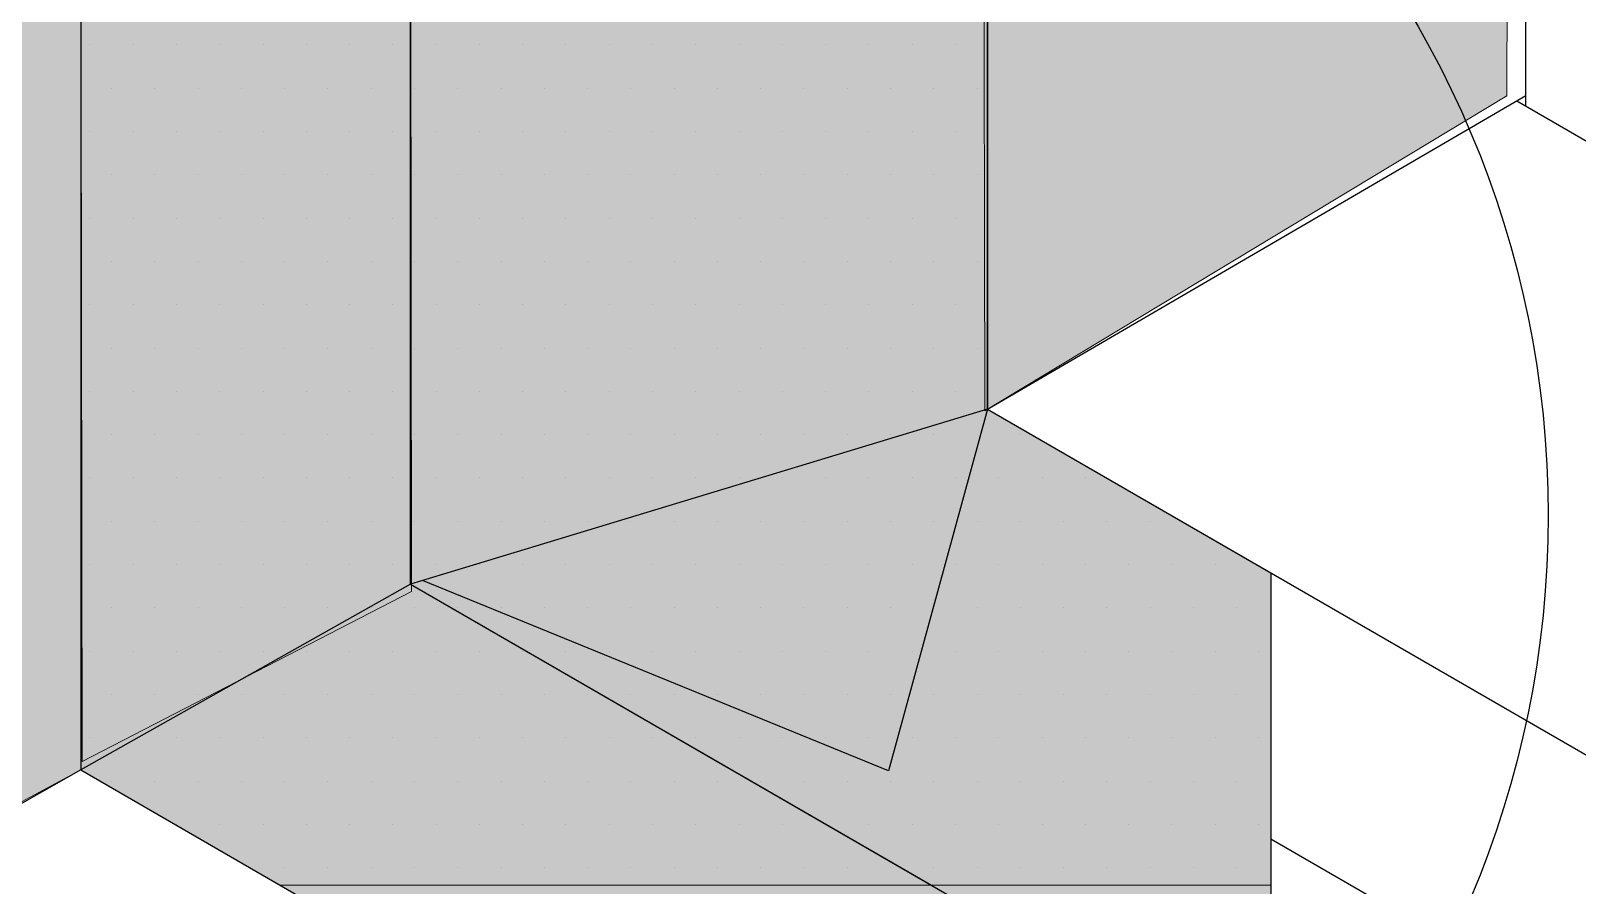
# Model space of a CAD drawing. Extents: x -1392 to 5791, y -3809 to 1722.
# Drawn here: x -859.18 to -810.94, y 230.03 to 256.66 of the extents above; entities that cross this region are included whole.
import ezdxf

# ---------------------------------------------------------------- set-up
doc = ezdxf.new("R2010")
doc.units = 0
doc.header["$MEASUREMENT"] = 0
for name, color, linetype, lineweight in [('.ATI-HATCH', 7, 'Continuous', 0), ('G-ANNO-TTLB', 7, 'Continuous', 0), ('Layer 12', 7, 'Continuous', 0), ('TYVEK', 7, 'Continuous', 0)]:
    doc.layers.add(name, color=color, linetype=linetype, lineweight=lineweight)

# ---------------------------------------------------------------- blocks, each defined once
blk = doc.blocks.new('Block_93')
at = {"layer": '.ATI-HATCH', "true_color": 0x808080, "transparency": 33554483}
h = blk.add_hatch(color=8, dxfattribs=at)
h.dxf.hatch_style = 2
edge = h.paths.add_edge_path()
edge.add_spline(control_points=[(-847.339, 239.41), (-847.339, 239.41), (-857.614, 233.623), (-857.614, 233.623), (-857.614, 233.623), (-851.407, 230.033), (-851.407, 230.033), (-851.407, 230.033), (-831.085, 230.033), (-831.085, 230.033), (-831.085, 230.033), (-847.339, 239.41), (-847.339, 239.41)], knot_values=[0, 0, 0, 0, 1, 1, 1, 2, 2, 2, 3, 3, 3, 4, 4, 4, 4], degree=3, periodic=0)
edge = h.paths.add_edge_path()
edge.add_spline(control_points=[(-847.339, 267.488), (-847.339, 267.488), (-857.614, 261.615), (-857.614, 261.615), (-857.614, 261.615), (-857.614, 233.623), (-857.614, 233.623), (-857.614, 233.623), (-847.339, 239.41), (-847.339, 239.41), (-847.339, 239.41), (-847.339, 267.488), (-847.339, 267.488)], knot_values=[0, 0, 0, 0, 1, 1, 1, 2, 2, 2, 3, 3, 3, 4, 4, 4, 4], degree=3, periodic=0)
edge.add_line((-847.339, 267.488), (-847.339, 267.488))
edge = h.paths.add_edge_path()
edge.add_spline(control_points=[(-831.085, 230.033), (-831.085, 230.033), (-851.407, 230.033), (-851.407, 230.033), (-851.407, 230.033), (-830.525, 217.953), (-830.525, 217.953), (-830.525, 217.953), (-820.493, 223.686), (-820.493, 223.686), (-820.493, 223.686), (-820.493, 223.922), (-820.493, 223.922), (-820.493, 223.922), (-831.085, 230.033), (-831.085, 230.033)], knot_values=[0, 0, 0, 0, 1, 1, 1, 2, 2, 2, 3, 3, 3, 4, 4, 4, 5, 5, 5, 5], degree=3, periodic=0)
edge.add_line((-831.085, 230.033), (-831.085, 230.033))
edge = h.paths.add_edge_path()
edge.add_spline(control_points=[(-820.493, 230.033), (-820.493, 230.033), (-831.085, 230.033), (-831.085, 230.033), (-831.085, 230.033), (-820.493, 223.922), (-820.493, 223.922), (-820.493, 223.922), (-820.493, 230.033), (-820.493, 230.033)], knot_values=[0, 0, 0, 0, 1, 1, 1, 2, 2, 2, 3, 3, 3, 3], degree=3, periodic=0)
edge.add_line((-820.493, 230.033), (-820.493, 230.033))
edge = h.paths.add_edge_path()
edge.add_spline(control_points=[(-829.34, 244.866), (-829.34, 244.866), (-829.34, 257.096), (-829.34, 257.096), (-829.34, 257.096), (-847.339, 267.488), (-847.339, 267.488), (-847.339, 267.488), (-847.339, 239.41), (-847.339, 239.41), (-847.339, 239.41), (-831.085, 230.033), (-831.085, 230.033), (-831.085, 230.033), (-820.493, 230.033), (-820.493, 230.033), (-820.493, 230.033), (-820.493, 239.762), (-820.493, 239.762), (-820.493, 239.762), (-829.34, 244.866), (-829.34, 244.866)], knot_values=[0, 0, 0, 0, 1, 1, 1, 2, 2, 2, 3, 3, 3, 4, 4, 4, 5, 5, 5, 6, 6, 6, 7, 7, 7, 7], degree=3, periodic=0)
edge.add_line((-829.34, 244.866), (-829.34, 244.866))
at = {"layer": '.ATI-HATCH'}
for points, knots in [([(-847.339, 267.488), (-847.339, 267.488), (-857.614, 261.615), (-857.614, 261.615), (-857.614, 261.615), (-857.614, 233.623), (-857.614, 233.623), (-857.614, 233.623), (-847.339, 239.41), (-847.339, 239.41), (-847.339, 239.41), (-847.339, 267.488), (-847.339, 267.488)], [0, 0, 0, 0, 1, 1, 1, 2, 2, 2, 3, 3, 3, 4, 4, 4, 4]), ([(-829.34, 244.866), (-829.34, 244.866), (-829.34, 257.096), (-829.34, 257.096), (-829.34, 257.096), (-847.339, 267.488), (-847.339, 267.488), (-847.339, 267.488), (-847.339, 239.41), (-847.339, 239.41), (-847.339, 239.41), (-831.085, 230.033), (-831.085, 230.033), (-831.085, 230.033), (-820.493, 230.033), (-820.493, 230.033), (-820.493, 230.033), (-820.493, 239.762), (-820.493, 239.762), (-820.493, 239.762), (-829.34, 244.866), (-829.34, 244.866)], [0, 0, 0, 0, 1, 1, 1, 2, 2, 2, 3, 3, 3, 4, 4, 4, 5, 5, 5, 6, 6, 6, 7, 7, 7, 7]), ([(-847.339, 239.41), (-847.339, 239.41), (-857.614, 233.623), (-857.614, 233.623), (-857.614, 233.623), (-851.407, 230.033), (-851.407, 230.033), (-851.407, 230.033), (-831.085, 230.033), (-831.085, 230.033), (-831.085, 230.033), (-847.339, 239.41), (-847.339, 239.41)], [0, 0, 0, 0, 1, 1, 1, 2, 2, 2, 3, 3, 3, 4, 4, 4, 4])]:
    blk.add_open_spline(points, degree=3, knots=knots, dxfattribs=at)
for points in [[(-857.335, 256.225), (-857.335, 256.225), (-857.335, 256.225), (-857.335, 256.225)], [(-855.985, 256.225), (-855.985, 256.225), (-855.985, 256.225), (-855.985, 256.225)], [(-854.635, 256.225), (-854.635, 256.225), (-854.635, 256.225), (-854.635, 256.225)], [(-853.285, 256.225), (-853.285, 256.225), (-853.285, 256.225), (-853.285, 256.225)], [(-851.935, 256.225), (-851.935, 256.225), (-851.935, 256.225), (-851.935, 256.225)], [(-850.585, 256.225), (-850.585, 256.225), (-850.585, 256.225), (-850.585, 256.225)], [(-849.235, 256.225), (-849.235, 256.225), (-849.235, 256.225), (-849.235, 256.225)], [(-847.885, 256.225), (-847.885, 256.225), (-847.885, 256.225), (-847.885, 256.225)], [(-846.535, 256.225), (-846.535, 256.225), (-846.535, 256.225), (-846.535, 256.225)], [(-845.185, 256.225), (-845.185, 256.225), (-845.185, 256.225), (-845.185, 256.225)], [(-843.835, 256.225), (-843.835, 256.225), (-843.835, 256.225), (-843.835, 256.225)], [(-842.485, 256.225), (-842.485, 256.225), (-842.485, 256.225), (-842.485, 256.225)], [(-841.135, 256.225), (-841.135, 256.225), (-841.135, 256.225), (-841.135, 256.225)], [(-839.785, 256.225), (-839.785, 256.225), (-839.785, 256.225), (-839.785, 256.225)], [(-838.435, 256.225), (-838.435, 256.225), (-838.435, 256.225), (-838.435, 256.225)], [(-837.085, 256.225), (-837.085, 256.225), (-837.085, 256.225), (-837.085, 256.225)], [(-835.735, 256.225), (-835.735, 256.225), (-835.735, 256.225), (-835.735, 256.225)], [(-834.385, 256.225), (-834.385, 256.225), (-834.385, 256.225), (-834.385, 256.225)], [(-833.035, 256.225), (-833.035, 256.225), (-833.035, 256.225), (-833.035, 256.225)], [(-831.685, 256.225), (-831.685, 256.225), (-831.685, 256.225), (-831.685, 256.225)], [(-830.335, 256.225), (-830.335, 256.225), (-830.335, 256.225), (-830.335, 256.225)], [(-856.66, 254.875), (-856.66, 254.875), (-856.66, 254.875), (-856.66, 254.875)], [(-855.31, 254.875), (-855.31, 254.875), (-855.31, 254.875), (-855.31, 254.875)], [(-853.96, 254.875), (-853.96, 254.875), (-853.96, 254.875), (-853.96, 254.875)], [(-852.61, 254.875), (-852.61, 254.875), (-852.61, 254.875), (-852.61, 254.875)], [(-851.26, 254.875), (-851.26, 254.875), (-851.26, 254.875), (-851.26, 254.875)], [(-849.91, 254.875), (-849.91, 254.875), (-849.91, 254.875), (-849.91, 254.875)], [(-848.56, 254.875), (-848.56, 254.875), (-848.56, 254.875), (-848.56, 254.875)], [(-847.21, 254.875), (-847.21, 254.875), (-847.21, 254.875), (-847.21, 254.875)], [(-845.86, 254.875), (-845.86, 254.875), (-845.86, 254.875), (-845.86, 254.875)], [(-844.51, 254.875), (-844.51, 254.875), (-844.51, 254.875), (-844.51, 254.875)], [(-843.16, 254.875), (-843.16, 254.875), (-843.16, 254.875), (-843.16, 254.875)], [(-841.81, 254.875), (-841.81, 254.875), (-841.81, 254.875), (-841.81, 254.875)], [(-840.46, 254.875), (-840.46, 254.875), (-840.46, 254.875), (-840.46, 254.875)], [(-839.11, 254.875), (-839.11, 254.875), (-839.11, 254.875), (-839.11, 254.875)], [(-837.76, 254.875), (-837.76, 254.875), (-837.76, 254.875), (-837.76, 254.875)], [(-836.41, 254.875), (-836.41, 254.875), (-836.41, 254.875), (-836.41, 254.875)], [(-835.06, 254.875), (-835.06, 254.875), (-835.06, 254.875), (-835.06, 254.875)], [(-833.71, 254.875), (-833.71, 254.875), (-833.71, 254.875), (-833.71, 254.875)], [(-832.36, 254.875), (-832.36, 254.875), (-832.36, 254.875), (-832.36, 254.875)], [(-831.01, 254.875), (-831.01, 254.875), (-831.01, 254.875), (-831.01, 254.875)], [(-829.66, 254.875), (-829.66, 254.875), (-829.66, 254.875), (-829.66, 254.875)], [(-857.335, 253.525), (-857.335, 253.525), (-857.335, 253.525), (-857.335, 253.525)], [(-855.985, 253.525), (-855.985, 253.525), (-855.985, 253.525), (-855.985, 253.525)], [(-854.635, 253.525), (-854.635, 253.525), (-854.635, 253.525), (-854.635, 253.525)], [(-853.285, 253.525), (-853.285, 253.525), (-853.285, 253.525), (-853.285, 253.525)], [(-851.935, 253.525), (-851.935, 253.525), (-851.935, 253.525), (-851.935, 253.525)], [(-850.585, 253.525), (-850.585, 253.525), (-850.585, 253.525), (-850.585, 253.525)], [(-849.235, 253.525), (-849.235, 253.525), (-849.235, 253.525), (-849.235, 253.525)], [(-847.885, 253.525), (-847.885, 253.525), (-847.885, 253.525), (-847.885, 253.525)], [(-846.535, 253.525), (-846.535, 253.525), (-846.535, 253.525), (-846.535, 253.525)], [(-845.185, 253.525), (-845.185, 253.525), (-845.185, 253.525), (-845.185, 253.525)], [(-843.835, 253.525), (-843.835, 253.525), (-843.835, 253.525), (-843.835, 253.525)], [(-842.485, 253.525), (-842.485, 253.525), (-842.485, 253.525), (-842.485, 253.525)], [(-841.135, 253.525), (-841.135, 253.525), (-841.135, 253.525), (-841.135, 253.525)], [(-839.785, 253.525), (-839.785, 253.525), (-839.785, 253.525), (-839.785, 253.525)], [(-838.435, 253.525), (-838.435, 253.525), (-838.435, 253.525), (-838.435, 253.525)], [(-837.085, 253.525), (-837.085, 253.525), (-837.085, 253.525), (-837.085, 253.525)], [(-835.735, 253.525), (-835.735, 253.525), (-835.735, 253.525), (-835.735, 253.525)], [(-834.385, 253.525), (-834.385, 253.525), (-834.385, 253.525), (-834.385, 253.525)], [(-833.035, 253.525), (-833.035, 253.525), (-833.035, 253.525), (-833.035, 253.525)], [(-831.685, 253.525), (-831.685, 253.525), (-831.685, 253.525), (-831.685, 253.525)], [(-830.335, 253.525), (-830.335, 253.525), (-830.335, 253.525), (-830.335, 253.525)], [(-856.66, 252.175), (-856.66, 252.175), (-856.66, 252.175), (-856.66, 252.175)], [(-855.31, 252.175), (-855.31, 252.175), (-855.31, 252.175), (-855.31, 252.175)], [(-853.96, 252.175), (-853.96, 252.175), (-853.96, 252.175), (-853.96, 252.175)], [(-852.61, 252.175), (-852.61, 252.175), (-852.61, 252.175), (-852.61, 252.175)], [(-851.26, 252.175), (-851.26, 252.175), (-851.26, 252.175), (-851.26, 252.175)], [(-849.91, 252.175), (-849.91, 252.175), (-849.91, 252.175), (-849.91, 252.175)], [(-848.56, 252.175), (-848.56, 252.175), (-848.56, 252.175), (-848.56, 252.175)], [(-847.21, 252.175), (-847.21, 252.175), (-847.21, 252.175), (-847.21, 252.175)], [(-845.86, 252.175), (-845.86, 252.175), (-845.86, 252.175), (-845.86, 252.175)], [(-844.51, 252.175), (-844.51, 252.175), (-844.51, 252.175), (-844.51, 252.175)], [(-843.16, 252.175), (-843.16, 252.175), (-843.16, 252.175), (-843.16, 252.175)], [(-841.81, 252.175), (-841.81, 252.175), (-841.81, 252.175), (-841.81, 252.175)], [(-840.46, 252.175), (-840.46, 252.175), (-840.46, 252.175), (-840.46, 252.175)], [(-839.11, 252.175), (-839.11, 252.175), (-839.11, 252.175), (-839.11, 252.175)], [(-837.76, 252.175), (-837.76, 252.175), (-837.76, 252.175), (-837.76, 252.175)], [(-836.41, 252.175), (-836.41, 252.175), (-836.41, 252.175), (-836.41, 252.175)], [(-835.06, 252.175), (-835.06, 252.175), (-835.06, 252.175), (-835.06, 252.175)], [(-833.71, 252.175), (-833.71, 252.175), (-833.71, 252.175), (-833.71, 252.175)], [(-832.36, 252.175), (-832.36, 252.175), (-832.36, 252.175), (-832.36, 252.175)], [(-831.01, 252.175), (-831.01, 252.175), (-831.01, 252.175), (-831.01, 252.175)], [(-829.66, 252.175), (-829.66, 252.175), (-829.66, 252.175), (-829.66, 252.175)], [(-857.335, 250.825), (-857.335, 250.825), (-857.335, 250.825), (-857.335, 250.825)], [(-855.985, 250.825), (-855.985, 250.825), (-855.985, 250.825), (-855.985, 250.825)], [(-854.635, 250.825), (-854.635, 250.825), (-854.635, 250.825), (-854.635, 250.825)], [(-853.285, 250.825), (-853.285, 250.825), (-853.285, 250.825), (-853.285, 250.825)], [(-851.935, 250.825), (-851.935, 250.825), (-851.935, 250.825), (-851.935, 250.825)], [(-850.585, 250.825), (-850.585, 250.825), (-850.585, 250.825), (-850.585, 250.825)], [(-849.235, 250.825), (-849.235, 250.825), (-849.235, 250.825), (-849.235, 250.825)], [(-847.885, 250.825), (-847.885, 250.825), (-847.885, 250.825), (-847.885, 250.825)], [(-846.535, 250.825), (-846.535, 250.825), (-846.535, 250.825), (-846.535, 250.825)], [(-845.185, 250.825), (-845.185, 250.825), (-845.185, 250.825), (-845.185, 250.825)], [(-843.835, 250.825), (-843.835, 250.825), (-843.835, 250.825), (-843.835, 250.825)], [(-842.485, 250.825), (-842.485, 250.825), (-842.485, 250.825), (-842.485, 250.825)], [(-841.135, 250.825), (-841.135, 250.825), (-841.135, 250.825), (-841.135, 250.825)], [(-839.785, 250.825), (-839.785, 250.825), (-839.785, 250.825), (-839.785, 250.825)], [(-838.435, 250.825), (-838.435, 250.825), (-838.435, 250.825), (-838.435, 250.825)], [(-837.085, 250.825), (-837.085, 250.825), (-837.085, 250.825), (-837.085, 250.825)], [(-835.735, 250.825), (-835.735, 250.825), (-835.735, 250.825), (-835.735, 250.825)], [(-834.385, 250.825), (-834.385, 250.825), (-834.385, 250.825), (-834.385, 250.825)], [(-833.035, 250.825), (-833.035, 250.825), (-833.035, 250.825), (-833.035, 250.825)], [(-831.685, 250.825), (-831.685, 250.825), (-831.685, 250.825), (-831.685, 250.825)], [(-830.335, 250.825), (-830.335, 250.825), (-830.335, 250.825), (-830.335, 250.825)], [(-856.66, 249.475), (-856.66, 249.475), (-856.66, 249.475), (-856.66, 249.475)], [(-855.31, 249.475), (-855.31, 249.475), (-855.31, 249.475), (-855.31, 249.475)], [(-853.96, 249.475), (-853.96, 249.475), (-853.96, 249.475), (-853.96, 249.475)], [(-852.61, 249.475), (-852.61, 249.475), (-852.61, 249.475), (-852.61, 249.475)], [(-851.26, 249.475), (-851.26, 249.475), (-851.26, 249.475), (-851.26, 249.475)], [(-849.91, 249.475), (-849.91, 249.475), (-849.91, 249.475), (-849.91, 249.475)], [(-848.56, 249.475), (-848.56, 249.475), (-848.56, 249.475), (-848.56, 249.475)], [(-847.21, 249.475), (-847.21, 249.475), (-847.21, 249.475), (-847.21, 249.475)], [(-845.86, 249.475), (-845.86, 249.475), (-845.86, 249.475), (-845.86, 249.475)], [(-844.51, 249.475), (-844.51, 249.475), (-844.51, 249.475), (-844.51, 249.475)], [(-843.16, 249.475), (-843.16, 249.475), (-843.16, 249.475), (-843.16, 249.475)], [(-841.81, 249.475), (-841.81, 249.475), (-841.81, 249.475), (-841.81, 249.475)], [(-840.46, 249.475), (-840.46, 249.475), (-840.46, 249.475), (-840.46, 249.475)], [(-839.11, 249.475), (-839.11, 249.475), (-839.11, 249.475), (-839.11, 249.475)], [(-837.76, 249.475), (-837.76, 249.475), (-837.76, 249.475), (-837.76, 249.475)], [(-836.41, 249.475), (-836.41, 249.475), (-836.41, 249.475), (-836.41, 249.475)], [(-835.06, 249.475), (-835.06, 249.475), (-835.06, 249.475), (-835.06, 249.475)], [(-833.71, 249.475), (-833.71, 249.475), (-833.71, 249.475), (-833.71, 249.475)], [(-832.36, 249.475), (-832.36, 249.475), (-832.36, 249.475), (-832.36, 249.475)], [(-831.01, 249.475), (-831.01, 249.475), (-831.01, 249.475), (-831.01, 249.475)], [(-829.66, 249.475), (-829.66, 249.475), (-829.66, 249.475), (-829.66, 249.475)], [(-857.335, 248.125), (-857.335, 248.125), (-857.335, 248.125), (-857.335, 248.125)], [(-855.985, 248.125), (-855.985, 248.125), (-855.985, 248.125), (-855.985, 248.125)], [(-854.635, 248.125), (-854.635, 248.125), (-854.635, 248.125), (-854.635, 248.125)], [(-853.285, 248.125), (-853.285, 248.125), (-853.285, 248.125), (-853.285, 248.125)], [(-851.935, 248.125), (-851.935, 248.125), (-851.935, 248.125), (-851.935, 248.125)], [(-850.585, 248.125), (-850.585, 248.125), (-850.585, 248.125), (-850.585, 248.125)], [(-849.235, 248.125), (-849.235, 248.125), (-849.235, 248.125), (-849.235, 248.125)], [(-847.885, 248.125), (-847.885, 248.125), (-847.885, 248.125), (-847.885, 248.125)], [(-846.535, 248.125), (-846.535, 248.125), (-846.535, 248.125), (-846.535, 248.125)], [(-845.185, 248.125), (-845.185, 248.125), (-845.185, 248.125), (-845.185, 248.125)], [(-843.835, 248.125), (-843.835, 248.125), (-843.835, 248.125), (-843.835, 248.125)], [(-842.485, 248.125), (-842.485, 248.125), (-842.485, 248.125), (-842.485, 248.125)], [(-841.135, 248.125), (-841.135, 248.125), (-841.135, 248.125), (-841.135, 248.125)], [(-839.785, 248.125), (-839.785, 248.125), (-839.785, 248.125), (-839.785, 248.125)], [(-838.435, 248.125), (-838.435, 248.125), (-838.435, 248.125), (-838.435, 248.125)], [(-837.085, 248.125), (-837.085, 248.125), (-837.085, 248.125), (-837.085, 248.125)], [(-835.735, 248.125), (-835.735, 248.125), (-835.735, 248.125), (-835.735, 248.125)], [(-834.385, 248.125), (-834.385, 248.125), (-834.385, 248.125), (-834.385, 248.125)], [(-833.035, 248.125), (-833.035, 248.125), (-833.035, 248.125), (-833.035, 248.125)], [(-831.685, 248.125), (-831.685, 248.125), (-831.685, 248.125), (-831.685, 248.125)], [(-830.335, 248.125), (-830.335, 248.125), (-830.335, 248.125), (-830.335, 248.125)], [(-856.66, 246.775), (-856.66, 246.775), (-856.66, 246.775), (-856.66, 246.775)], [(-855.31, 246.775), (-855.31, 246.775), (-855.31, 246.775), (-855.31, 246.775)], [(-853.96, 246.775), (-853.96, 246.775), (-853.96, 246.775), (-853.96, 246.775)], [(-852.61, 246.775), (-852.61, 246.775), (-852.61, 246.775), (-852.61, 246.775)], [(-851.26, 246.775), (-851.26, 246.775), (-851.26, 246.775), (-851.26, 246.775)], [(-849.91, 246.775), (-849.91, 246.775), (-849.91, 246.775), (-849.91, 246.775)], [(-848.56, 246.775), (-848.56, 246.775), (-848.56, 246.775), (-848.56, 246.775)], [(-847.21, 246.775), (-847.21, 246.775), (-847.21, 246.775), (-847.21, 246.775)], [(-845.86, 246.775), (-845.86, 246.775), (-845.86, 246.775), (-845.86, 246.775)], [(-844.51, 246.775), (-844.51, 246.775), (-844.51, 246.775), (-844.51, 246.775)], [(-843.16, 246.775), (-843.16, 246.775), (-843.16, 246.775), (-843.16, 246.775)], [(-841.81, 246.775), (-841.81, 246.775), (-841.81, 246.775), (-841.81, 246.775)], [(-840.46, 246.775), (-840.46, 246.775), (-840.46, 246.775), (-840.46, 246.775)], [(-839.11, 246.775), (-839.11, 246.775), (-839.11, 246.775), (-839.11, 246.775)], [(-837.76, 246.775), (-837.76, 246.775), (-837.76, 246.775), (-837.76, 246.775)], [(-836.41, 246.775), (-836.41, 246.775), (-836.41, 246.775), (-836.41, 246.775)], [(-835.06, 246.775), (-835.06, 246.775), (-835.06, 246.775), (-835.06, 246.775)], [(-833.71, 246.775), (-833.71, 246.775), (-833.71, 246.775), (-833.71, 246.775)], [(-832.36, 246.775), (-832.36, 246.775), (-832.36, 246.775), (-832.36, 246.775)], [(-831.01, 246.775), (-831.01, 246.775), (-831.01, 246.775), (-831.01, 246.775)], [(-829.66, 246.775), (-829.66, 246.775), (-829.66, 246.775), (-829.66, 246.775)], [(-857.335, 245.425), (-857.335, 245.425), (-857.335, 245.425), (-857.335, 245.425)], [(-855.985, 245.425), (-855.985, 245.425), (-855.985, 245.425), (-855.985, 245.425)], [(-854.635, 245.425), (-854.635, 245.425), (-854.635, 245.425), (-854.635, 245.425)], [(-853.285, 245.425), (-853.285, 245.425), (-853.285, 245.425), (-853.285, 245.425)], [(-851.935, 245.425), (-851.935, 245.425), (-851.935, 245.425), (-851.935, 245.425)], [(-850.585, 245.425), (-850.585, 245.425), (-850.585, 245.425), (-850.585, 245.425)], [(-849.235, 245.425), (-849.235, 245.425), (-849.235, 245.425), (-849.235, 245.425)], [(-847.885, 245.425), (-847.885, 245.425), (-847.885, 245.425), (-847.885, 245.425)], [(-846.535, 245.425), (-846.535, 245.425), (-846.535, 245.425), (-846.535, 245.425)], [(-845.185, 245.425), (-845.185, 245.425), (-845.185, 245.425), (-845.185, 245.425)], [(-843.835, 245.425), (-843.835, 245.425), (-843.835, 245.425), (-843.835, 245.425)], [(-842.485, 245.425), (-842.485, 245.425), (-842.485, 245.425), (-842.485, 245.425)], [(-841.135, 245.425), (-841.135, 245.425), (-841.135, 245.425), (-841.135, 245.425)], [(-839.785, 245.425), (-839.785, 245.425), (-839.785, 245.425), (-839.785, 245.425)], [(-838.435, 245.425), (-838.435, 245.425), (-838.435, 245.425), (-838.435, 245.425)], [(-837.085, 245.425), (-837.085, 245.425), (-837.085, 245.425), (-837.085, 245.425)], [(-835.735, 245.425), (-835.735, 245.425), (-835.735, 245.425), (-835.735, 245.425)], [(-834.385, 245.425), (-834.385, 245.425), (-834.385, 245.425), (-834.385, 245.425)], [(-833.035, 245.425), (-833.035, 245.425), (-833.035, 245.425), (-833.035, 245.425)], [(-831.685, 245.425), (-831.685, 245.425), (-831.685, 245.425), (-831.685, 245.425)], [(-830.335, 245.425), (-830.335, 245.425), (-830.335, 245.425), (-830.335, 245.425)], [(-856.66, 244.075), (-856.66, 244.075), (-856.66, 244.075), (-856.66, 244.075)], [(-855.31, 244.075), (-855.31, 244.075), (-855.31, 244.075), (-855.31, 244.075)], [(-853.96, 244.075), (-853.96, 244.075), (-853.96, 244.075), (-853.96, 244.075)], [(-852.61, 244.075), (-852.61, 244.075), (-852.61, 244.075), (-852.61, 244.075)], [(-851.26, 244.075), (-851.26, 244.075), (-851.26, 244.075), (-851.26, 244.075)], [(-849.91, 244.075), (-849.91, 244.075), (-849.91, 244.075), (-849.91, 244.075)], [(-848.56, 244.075), (-848.56, 244.075), (-848.56, 244.075), (-848.56, 244.075)], [(-847.21, 244.075), (-847.21, 244.075), (-847.21, 244.075), (-847.21, 244.075)], [(-845.86, 244.075), (-845.86, 244.075), (-845.86, 244.075), (-845.86, 244.075)], [(-844.51, 244.075), (-844.51, 244.075), (-844.51, 244.075), (-844.51, 244.075)], [(-843.16, 244.075), (-843.16, 244.075), (-843.16, 244.075), (-843.16, 244.075)], [(-841.81, 244.075), (-841.81, 244.075), (-841.81, 244.075), (-841.81, 244.075)], [(-840.46, 244.075), (-840.46, 244.075), (-840.46, 244.075), (-840.46, 244.075)], [(-839.11, 244.075), (-839.11, 244.075), (-839.11, 244.075), (-839.11, 244.075)], [(-837.76, 244.075), (-837.76, 244.075), (-837.76, 244.075), (-837.76, 244.075)], [(-836.41, 244.075), (-836.41, 244.075), (-836.41, 244.075), (-836.41, 244.075)], [(-835.06, 244.075), (-835.06, 244.075), (-835.06, 244.075), (-835.06, 244.075)], [(-833.71, 244.075), (-833.71, 244.075), (-833.71, 244.075), (-833.71, 244.075)], [(-832.36, 244.075), (-832.36, 244.075), (-832.36, 244.075), (-832.36, 244.075)], [(-831.01, 244.075), (-831.01, 244.075), (-831.01, 244.075), (-831.01, 244.075)], [(-829.66, 244.075), (-829.66, 244.075), (-829.66, 244.075), (-829.66, 244.075)], [(-828.31, 244.075), (-828.31, 244.075), (-828.31, 244.075), (-828.31, 244.075)], [(-857.335, 242.725), (-857.335, 242.725), (-857.335, 242.725), (-857.335, 242.725)], [(-855.985, 242.725), (-855.985, 242.725), (-855.985, 242.725), (-855.985, 242.725)], [(-854.635, 242.725), (-854.635, 242.725), (-854.635, 242.725), (-854.635, 242.725)], [(-853.285, 242.725), (-853.285, 242.725), (-853.285, 242.725), (-853.285, 242.725)], [(-851.935, 242.725), (-851.935, 242.725), (-851.935, 242.725), (-851.935, 242.725)], [(-850.585, 242.725), (-850.585, 242.725), (-850.585, 242.725), (-850.585, 242.725)], [(-849.235, 242.725), (-849.235, 242.725), (-849.235, 242.725), (-849.235, 242.725)], [(-847.885, 242.725), (-847.885, 242.725), (-847.885, 242.725), (-847.885, 242.725)], [(-846.535, 242.725), (-846.535, 242.725), (-846.535, 242.725), (-846.535, 242.725)], [(-845.185, 242.725), (-845.185, 242.725), (-845.185, 242.725), (-845.185, 242.725)], [(-843.835, 242.725), (-843.835, 242.725), (-843.835, 242.725), (-843.835, 242.725)], [(-842.485, 242.725), (-842.485, 242.725), (-842.485, 242.725), (-842.485, 242.725)], [(-841.135, 242.725), (-841.135, 242.725), (-841.135, 242.725), (-841.135, 242.725)], [(-839.785, 242.725), (-839.785, 242.725), (-839.785, 242.725), (-839.785, 242.725)], [(-838.435, 242.725), (-838.435, 242.725), (-838.435, 242.725), (-838.435, 242.725)], [(-837.085, 242.725), (-837.085, 242.725), (-837.085, 242.725), (-837.085, 242.725)], [(-835.735, 242.725), (-835.735, 242.725), (-835.735, 242.725), (-835.735, 242.725)], [(-834.385, 242.725), (-834.385, 242.725), (-834.385, 242.725), (-834.385, 242.725)], [(-833.035, 242.725), (-833.035, 242.725), (-833.035, 242.725), (-833.035, 242.725)], [(-831.685, 242.725), (-831.685, 242.725), (-831.685, 242.725), (-831.685, 242.725)], [(-830.335, 242.725), (-830.335, 242.725), (-830.335, 242.725), (-830.335, 242.725)], [(-828.985, 242.725), (-828.985, 242.725), (-828.985, 242.725), (-828.985, 242.725)], [(-827.635, 242.725), (-827.635, 242.725), (-827.635, 242.725), (-827.635, 242.725)], [(-826.285, 242.725), (-826.285, 242.725), (-826.285, 242.725), (-826.285, 242.725)], [(-856.66, 241.375), (-856.66, 241.375), (-856.66, 241.375), (-856.66, 241.375)], [(-855.31, 241.375), (-855.31, 241.375), (-855.31, 241.375), (-855.31, 241.375)], [(-853.96, 241.375), (-853.96, 241.375), (-853.96, 241.375), (-853.96, 241.375)], [(-852.61, 241.375), (-852.61, 241.375), (-852.61, 241.375), (-852.61, 241.375)], [(-851.26, 241.375), (-851.26, 241.375), (-851.26, 241.375), (-851.26, 241.375)], [(-849.91, 241.375), (-849.91, 241.375), (-849.91, 241.375), (-849.91, 241.375)], [(-848.56, 241.375), (-848.56, 241.375), (-848.56, 241.375), (-848.56, 241.375)], [(-847.21, 241.375), (-847.21, 241.375), (-847.21, 241.375), (-847.21, 241.375)], [(-845.86, 241.375), (-845.86, 241.375), (-845.86, 241.375), (-845.86, 241.375)], [(-844.51, 241.375), (-844.51, 241.375), (-844.51, 241.375), (-844.51, 241.375)], [(-843.16, 241.375), (-843.16, 241.375), (-843.16, 241.375), (-843.16, 241.375)], [(-841.81, 241.375), (-841.81, 241.375), (-841.81, 241.375), (-841.81, 241.375)], [(-840.46, 241.375), (-840.46, 241.375), (-840.46, 241.375), (-840.46, 241.375)], [(-839.11, 241.375), (-839.11, 241.375), (-839.11, 241.375), (-839.11, 241.375)], [(-837.76, 241.375), (-837.76, 241.375), (-837.76, 241.375), (-837.76, 241.375)], [(-836.41, 241.375), (-836.41, 241.375), (-836.41, 241.375), (-836.41, 241.375)], [(-835.06, 241.375), (-835.06, 241.375), (-835.06, 241.375), (-835.06, 241.375)], [(-833.71, 241.375), (-833.71, 241.375), (-833.71, 241.375), (-833.71, 241.375)], [(-832.36, 241.375), (-832.36, 241.375), (-832.36, 241.375), (-832.36, 241.375)], [(-831.01, 241.375), (-831.01, 241.375), (-831.01, 241.375), (-831.01, 241.375)], [(-829.66, 241.375), (-829.66, 241.375), (-829.66, 241.375), (-829.66, 241.375)], [(-828.31, 241.375), (-828.31, 241.375), (-828.31, 241.375), (-828.31, 241.375)], [(-826.96, 241.375), (-826.96, 241.375), (-826.96, 241.375), (-826.96, 241.375)], [(-825.61, 241.375), (-825.61, 241.375), (-825.61, 241.375), (-825.61, 241.375)], [(-824.26, 241.375), (-824.26, 241.375), (-824.26, 241.375), (-824.26, 241.375)], [(-857.335, 240.025), (-857.335, 240.025), (-857.335, 240.025), (-857.335, 240.025)], [(-855.985, 240.025), (-855.985, 240.025), (-855.985, 240.025), (-855.985, 240.025)], [(-854.635, 240.025), (-854.635, 240.025), (-854.635, 240.025), (-854.635, 240.025)], [(-853.285, 240.025), (-853.285, 240.025), (-853.285, 240.025), (-853.285, 240.025)], [(-851.935, 240.025), (-851.935, 240.025), (-851.935, 240.025), (-851.935, 240.025)], [(-850.585, 240.025), (-850.585, 240.025), (-850.585, 240.025), (-850.585, 240.025)], [(-849.235, 240.025), (-849.235, 240.025), (-849.235, 240.025), (-849.235, 240.025)], [(-847.885, 240.025), (-847.885, 240.025), (-847.885, 240.025), (-847.885, 240.025)], [(-846.535, 240.025), (-846.535, 240.025), (-846.535, 240.025), (-846.535, 240.025)], [(-845.185, 240.025), (-845.185, 240.025), (-845.185, 240.025), (-845.185, 240.025)], [(-843.835, 240.025), (-843.835, 240.025), (-843.835, 240.025), (-843.835, 240.025)], [(-842.485, 240.025), (-842.485, 240.025), (-842.485, 240.025), (-842.485, 240.025)], [(-841.135, 240.025), (-841.135, 240.025), (-841.135, 240.025), (-841.135, 240.025)], [(-839.785, 240.025), (-839.785, 240.025), (-839.785, 240.025), (-839.785, 240.025)], [(-838.435, 240.025), (-838.435, 240.025), (-838.435, 240.025), (-838.435, 240.025)], [(-837.085, 240.025), (-837.085, 240.025), (-837.085, 240.025), (-837.085, 240.025)], [(-835.735, 240.025), (-835.735, 240.025), (-835.735, 240.025), (-835.735, 240.025)], [(-834.385, 240.025), (-834.385, 240.025), (-834.385, 240.025), (-834.385, 240.025)], [(-833.035, 240.025), (-833.035, 240.025), (-833.035, 240.025), (-833.035, 240.025)], [(-831.685, 240.025), (-831.685, 240.025), (-831.685, 240.025), (-831.685, 240.025)], [(-830.335, 240.025), (-830.335, 240.025), (-830.335, 240.025), (-830.335, 240.025)], [(-828.985, 240.025), (-828.985, 240.025), (-828.985, 240.025), (-828.985, 240.025)], [(-827.635, 240.025), (-827.635, 240.025), (-827.635, 240.025), (-827.635, 240.025)], [(-826.285, 240.025), (-826.285, 240.025), (-826.285, 240.025), (-826.285, 240.025)], [(-824.935, 240.025), (-824.935, 240.025), (-824.935, 240.025), (-824.935, 240.025)], [(-823.585, 240.025), (-823.585, 240.025), (-823.585, 240.025), (-823.585, 240.025)], [(-822.235, 240.025), (-822.235, 240.025), (-822.235, 240.025), (-822.235, 240.025)], [(-856.66, 238.675), (-856.66, 238.675), (-856.66, 238.675), (-856.66, 238.675)], [(-855.31, 238.675), (-855.31, 238.675), (-855.31, 238.675), (-855.31, 238.675)], [(-853.96, 238.675), (-853.96, 238.675), (-853.96, 238.675), (-853.96, 238.675)], [(-852.61, 238.675), (-852.61, 238.675), (-852.61, 238.675), (-852.61, 238.675)], [(-851.26, 238.675), (-851.26, 238.675), (-851.26, 238.675), (-851.26, 238.675)], [(-849.91, 238.675), (-849.91, 238.675), (-849.91, 238.675), (-849.91, 238.675)], [(-848.56, 238.675), (-848.56, 238.675), (-848.56, 238.675), (-848.56, 238.675)], [(-847.21, 238.675), (-847.21, 238.675), (-847.21, 238.675), (-847.21, 238.675)], [(-845.86, 238.675), (-845.86, 238.675), (-845.86, 238.675), (-845.86, 238.675)], [(-844.51, 238.675), (-844.51, 238.675), (-844.51, 238.675), (-844.51, 238.675)], [(-843.16, 238.675), (-843.16, 238.675), (-843.16, 238.675), (-843.16, 238.675)], [(-841.81, 238.675), (-841.81, 238.675), (-841.81, 238.675), (-841.81, 238.675)], [(-840.46, 238.675), (-840.46, 238.675), (-840.46, 238.675), (-840.46, 238.675)], [(-839.11, 238.675), (-839.11, 238.675), (-839.11, 238.675), (-839.11, 238.675)], [(-837.76, 238.675), (-837.76, 238.675), (-837.76, 238.675), (-837.76, 238.675)], [(-836.41, 238.675), (-836.41, 238.675), (-836.41, 238.675), (-836.41, 238.675)], [(-835.06, 238.675), (-835.06, 238.675), (-835.06, 238.675), (-835.06, 238.675)], [(-833.71, 238.675), (-833.71, 238.675), (-833.71, 238.675), (-833.71, 238.675)], [(-832.36, 238.675), (-832.36, 238.675), (-832.36, 238.675), (-832.36, 238.675)], [(-831.01, 238.675), (-831.01, 238.675), (-831.01, 238.675), (-831.01, 238.675)], [(-829.66, 238.675), (-829.66, 238.675), (-829.66, 238.675), (-829.66, 238.675)], [(-828.31, 238.675), (-828.31, 238.675), (-828.31, 238.675), (-828.31, 238.675)], [(-826.96, 238.675), (-826.96, 238.675), (-826.96, 238.675), (-826.96, 238.675)], [(-825.61, 238.675), (-825.61, 238.675), (-825.61, 238.675), (-825.61, 238.675)], [(-824.26, 238.675), (-824.26, 238.675), (-824.26, 238.675), (-824.26, 238.675)], [(-822.91, 238.675), (-822.91, 238.675), (-822.91, 238.675), (-822.91, 238.675)], [(-821.56, 238.675), (-821.56, 238.675), (-821.56, 238.675), (-821.56, 238.675)], [(-857.335, 237.325), (-857.335, 237.325), (-857.335, 237.325), (-857.335, 237.325)], [(-855.985, 237.325), (-855.985, 237.325), (-855.985, 237.325), (-855.985, 237.325)], [(-854.635, 237.325), (-854.635, 237.325), (-854.635, 237.325), (-854.635, 237.325)], [(-853.285, 237.325), (-853.285, 237.325), (-853.285, 237.325), (-853.285, 237.325)], [(-851.935, 237.325), (-851.935, 237.325), (-851.935, 237.325), (-851.935, 237.325)], [(-850.585, 237.325), (-850.585, 237.325), (-850.585, 237.325), (-850.585, 237.325)], [(-849.235, 237.325), (-849.235, 237.325), (-849.235, 237.325), (-849.235, 237.325)], [(-847.885, 237.325), (-847.885, 237.325), (-847.885, 237.325), (-847.885, 237.325)], [(-846.535, 237.325), (-846.535, 237.325), (-846.535, 237.325), (-846.535, 237.325)], [(-845.185, 237.325), (-845.185, 237.325), (-845.185, 237.325), (-845.185, 237.325)], [(-843.835, 237.325), (-843.835, 237.325), (-843.835, 237.325), (-843.835, 237.325)], [(-842.485, 237.325), (-842.485, 237.325), (-842.485, 237.325), (-842.485, 237.325)], [(-841.135, 237.325), (-841.135, 237.325), (-841.135, 237.325), (-841.135, 237.325)], [(-839.785, 237.325), (-839.785, 237.325), (-839.785, 237.325), (-839.785, 237.325)], [(-838.435, 237.325), (-838.435, 237.325), (-838.435, 237.325), (-838.435, 237.325)], [(-837.085, 237.325), (-837.085, 237.325), (-837.085, 237.325), (-837.085, 237.325)], [(-835.735, 237.325), (-835.735, 237.325), (-835.735, 237.325), (-835.735, 237.325)], [(-834.385, 237.325), (-834.385, 237.325), (-834.385, 237.325), (-834.385, 237.325)], [(-833.035, 237.325), (-833.035, 237.325), (-833.035, 237.325), (-833.035, 237.325)], [(-831.685, 237.325), (-831.685, 237.325), (-831.685, 237.325), (-831.685, 237.325)], [(-830.335, 237.325), (-830.335, 237.325), (-830.335, 237.325), (-830.335, 237.325)], [(-828.985, 237.325), (-828.985, 237.325), (-828.985, 237.325), (-828.985, 237.325)], [(-827.635, 237.325), (-827.635, 237.325), (-827.635, 237.325), (-827.635, 237.325)], [(-826.285, 237.325), (-826.285, 237.325), (-826.285, 237.325), (-826.285, 237.325)], [(-824.935, 237.325), (-824.935, 237.325), (-824.935, 237.325), (-824.935, 237.325)], [(-823.585, 237.325), (-823.585, 237.325), (-823.585, 237.325), (-823.585, 237.325)], [(-822.235, 237.325), (-822.235, 237.325), (-822.235, 237.325), (-822.235, 237.325)], [(-820.885, 237.325), (-820.885, 237.325), (-820.885, 237.325), (-820.885, 237.325)], [(-856.66, 235.975), (-856.66, 235.975), (-856.66, 235.975), (-856.66, 235.975)], [(-855.31, 235.975), (-855.31, 235.975), (-855.31, 235.975), (-855.31, 235.975)], [(-853.96, 235.975), (-853.96, 235.975), (-853.96, 235.975), (-853.96, 235.975)], [(-852.61, 235.975), (-852.61, 235.975), (-852.61, 235.975), (-852.61, 235.975)], [(-851.26, 235.975), (-851.26, 235.975), (-851.26, 235.975), (-851.26, 235.975)], [(-849.91, 235.975), (-849.91, 235.975), (-849.91, 235.975), (-849.91, 235.975)], [(-848.56, 235.975), (-848.56, 235.975), (-848.56, 235.975), (-848.56, 235.975)], [(-847.21, 235.975), (-847.21, 235.975), (-847.21, 235.975), (-847.21, 235.975)], [(-845.86, 235.975), (-845.86, 235.975), (-845.86, 235.975), (-845.86, 235.975)], [(-844.51, 235.975), (-844.51, 235.975), (-844.51, 235.975), (-844.51, 235.975)], [(-843.16, 235.975), (-843.16, 235.975), (-843.16, 235.975), (-843.16, 235.975)], [(-841.81, 235.975), (-841.81, 235.975), (-841.81, 235.975), (-841.81, 235.975)], [(-840.46, 235.975), (-840.46, 235.975), (-840.46, 235.975), (-840.46, 235.975)], [(-839.11, 235.975), (-839.11, 235.975), (-839.11, 235.975), (-839.11, 235.975)], [(-837.76, 235.975), (-837.76, 235.975), (-837.76, 235.975), (-837.76, 235.975)], [(-836.41, 235.975), (-836.41, 235.975), (-836.41, 235.975), (-836.41, 235.975)], [(-835.06, 235.975), (-835.06, 235.975), (-835.06, 235.975), (-835.06, 235.975)], [(-833.71, 235.975), (-833.71, 235.975), (-833.71, 235.975), (-833.71, 235.975)], [(-832.36, 235.975), (-832.36, 235.975), (-832.36, 235.975), (-832.36, 235.975)], [(-831.01, 235.975), (-831.01, 235.975), (-831.01, 235.975), (-831.01, 235.975)], [(-829.66, 235.975), (-829.66, 235.975), (-829.66, 235.975), (-829.66, 235.975)], [(-828.31, 235.975), (-828.31, 235.975), (-828.31, 235.975), (-828.31, 235.975)], [(-826.96, 235.975), (-826.96, 235.975), (-826.96, 235.975), (-826.96, 235.975)], [(-825.61, 235.975), (-825.61, 235.975), (-825.61, 235.975), (-825.61, 235.975)], [(-824.26, 235.975), (-824.26, 235.975), (-824.26, 235.975), (-824.26, 235.975)], [(-822.91, 235.975), (-822.91, 235.975), (-822.91, 235.975), (-822.91, 235.975)], [(-821.56, 235.975), (-821.56, 235.975), (-821.56, 235.975), (-821.56, 235.975)], [(-857.335, 234.625), (-857.335, 234.625), (-857.335, 234.625), (-857.335, 234.625)], [(-855.985, 234.625), (-855.985, 234.625), (-855.985, 234.625), (-855.985, 234.625)], [(-854.635, 234.625), (-854.635, 234.625), (-854.635, 234.625), (-854.635, 234.625)], [(-853.285, 234.625), (-853.285, 234.625), (-853.285, 234.625), (-853.285, 234.625)], [(-851.935, 234.625), (-851.935, 234.625), (-851.935, 234.625), (-851.935, 234.625)], [(-850.585, 234.625), (-850.585, 234.625), (-850.585, 234.625), (-850.585, 234.625)], [(-849.235, 234.625), (-849.235, 234.625), (-849.235, 234.625), (-849.235, 234.625)], [(-847.885, 234.625), (-847.885, 234.625), (-847.885, 234.625), (-847.885, 234.625)], [(-846.535, 234.625), (-846.535, 234.625), (-846.535, 234.625), (-846.535, 234.625)], [(-845.185, 234.625), (-845.185, 234.625), (-845.185, 234.625), (-845.185, 234.625)], [(-843.835, 234.625), (-843.835, 234.625), (-843.835, 234.625), (-843.835, 234.625)], [(-842.485, 234.625), (-842.485, 234.625), (-842.485, 234.625), (-842.485, 234.625)], [(-841.135, 234.625), (-841.135, 234.625), (-841.135, 234.625), (-841.135, 234.625)], [(-839.785, 234.625), (-839.785, 234.625), (-839.785, 234.625), (-839.785, 234.625)], [(-838.435, 234.625), (-838.435, 234.625), (-838.435, 234.625), (-838.435, 234.625)], [(-837.085, 234.625), (-837.085, 234.625), (-837.085, 234.625), (-837.085, 234.625)], [(-835.735, 234.625), (-835.735, 234.625), (-835.735, 234.625), (-835.735, 234.625)], [(-834.385, 234.625), (-834.385, 234.625), (-834.385, 234.625), (-834.385, 234.625)], [(-833.035, 234.625), (-833.035, 234.625), (-833.035, 234.625), (-833.035, 234.625)], [(-831.685, 234.625), (-831.685, 234.625), (-831.685, 234.625), (-831.685, 234.625)], [(-830.335, 234.625), (-830.335, 234.625), (-830.335, 234.625), (-830.335, 234.625)], [(-828.985, 234.625), (-828.985, 234.625), (-828.985, 234.625), (-828.985, 234.625)], [(-827.635, 234.625), (-827.635, 234.625), (-827.635, 234.625), (-827.635, 234.625)], [(-826.285, 234.625), (-826.285, 234.625), (-826.285, 234.625), (-826.285, 234.625)], [(-824.935, 234.625), (-824.935, 234.625), (-824.935, 234.625), (-824.935, 234.625)], [(-823.585, 234.625), (-823.585, 234.625), (-823.585, 234.625), (-823.585, 234.625)], [(-822.235, 234.625), (-822.235, 234.625), (-822.235, 234.625), (-822.235, 234.625)], [(-820.885, 234.625), (-820.885, 234.625), (-820.885, 234.625), (-820.885, 234.625)], [(-856.66, 233.275), (-856.66, 233.275), (-856.66, 233.275), (-856.66, 233.275)], [(-855.31, 233.275), (-855.31, 233.275), (-855.31, 233.275), (-855.31, 233.275)], [(-853.96, 233.275), (-853.96, 233.275), (-853.96, 233.275), (-853.96, 233.275)], [(-852.61, 233.275), (-852.61, 233.275), (-852.61, 233.275), (-852.61, 233.275)], [(-851.26, 233.275), (-851.26, 233.275), (-851.26, 233.275), (-851.26, 233.275)], [(-849.91, 233.275), (-849.91, 233.275), (-849.91, 233.275), (-849.91, 233.275)], [(-848.56, 233.275), (-848.56, 233.275), (-848.56, 233.275), (-848.56, 233.275)], [(-847.21, 233.275), (-847.21, 233.275), (-847.21, 233.275), (-847.21, 233.275)], [(-845.86, 233.275), (-845.86, 233.275), (-845.86, 233.275), (-845.86, 233.275)], [(-844.51, 233.275), (-844.51, 233.275), (-844.51, 233.275), (-844.51, 233.275)], [(-843.16, 233.275), (-843.16, 233.275), (-843.16, 233.275), (-843.16, 233.275)], [(-841.81, 233.275), (-841.81, 233.275), (-841.81, 233.275), (-841.81, 233.275)], [(-840.46, 233.275), (-840.46, 233.275), (-840.46, 233.275), (-840.46, 233.275)], [(-839.11, 233.275), (-839.11, 233.275), (-839.11, 233.275), (-839.11, 233.275)], [(-837.76, 233.275), (-837.76, 233.275), (-837.76, 233.275), (-837.76, 233.275)], [(-836.41, 233.275), (-836.41, 233.275), (-836.41, 233.275), (-836.41, 233.275)], [(-835.06, 233.275), (-835.06, 233.275), (-835.06, 233.275), (-835.06, 233.275)], [(-833.71, 233.275), (-833.71, 233.275), (-833.71, 233.275), (-833.71, 233.275)], [(-832.36, 233.275), (-832.36, 233.275), (-832.36, 233.275), (-832.36, 233.275)], [(-831.01, 233.275), (-831.01, 233.275), (-831.01, 233.275), (-831.01, 233.275)], [(-829.66, 233.275), (-829.66, 233.275), (-829.66, 233.275), (-829.66, 233.275)], [(-828.31, 233.275), (-828.31, 233.275), (-828.31, 233.275), (-828.31, 233.275)], [(-826.96, 233.275), (-826.96, 233.275), (-826.96, 233.275), (-826.96, 233.275)], [(-825.61, 233.275), (-825.61, 233.275), (-825.61, 233.275), (-825.61, 233.275)], [(-824.26, 233.275), (-824.26, 233.275), (-824.26, 233.275), (-824.26, 233.275)], [(-822.91, 233.275), (-822.91, 233.275), (-822.91, 233.275), (-822.91, 233.275)], [(-821.56, 233.275), (-821.56, 233.275), (-821.56, 233.275), (-821.56, 233.275)], [(-854.635, 231.925), (-854.635, 231.925), (-854.635, 231.925), (-854.635, 231.925)], [(-853.285, 231.925), (-853.285, 231.925), (-853.285, 231.925), (-853.285, 231.925)], [(-851.935, 231.925), (-851.935, 231.925), (-851.935, 231.925), (-851.935, 231.925)], [(-850.585, 231.925), (-850.585, 231.925), (-850.585, 231.925), (-850.585, 231.925)], [(-849.235, 231.925), (-849.235, 231.925), (-849.235, 231.925), (-849.235, 231.925)], [(-847.885, 231.925), (-847.885, 231.925), (-847.885, 231.925), (-847.885, 231.925)], [(-846.535, 231.925), (-846.535, 231.925), (-846.535, 231.925), (-846.535, 231.925)], [(-845.185, 231.925), (-845.185, 231.925), (-845.185, 231.925), (-845.185, 231.925)], [(-843.835, 231.925), (-843.835, 231.925), (-843.835, 231.925), (-843.835, 231.925)], [(-842.485, 231.925), (-842.485, 231.925), (-842.485, 231.925), (-842.485, 231.925)], [(-841.135, 231.925), (-841.135, 231.925), (-841.135, 231.925), (-841.135, 231.925)], [(-839.785, 231.925), (-839.785, 231.925), (-839.785, 231.925), (-839.785, 231.925)], [(-838.435, 231.925), (-838.435, 231.925), (-838.435, 231.925), (-838.435, 231.925)], [(-837.085, 231.925), (-837.085, 231.925), (-837.085, 231.925), (-837.085, 231.925)], [(-835.735, 231.925), (-835.735, 231.925), (-835.735, 231.925), (-835.735, 231.925)], [(-834.385, 231.925), (-834.385, 231.925), (-834.385, 231.925), (-834.385, 231.925)], [(-833.035, 231.925), (-833.035, 231.925), (-833.035, 231.925), (-833.035, 231.925)], [(-831.685, 231.925), (-831.685, 231.925), (-831.685, 231.925), (-831.685, 231.925)], [(-830.335, 231.925), (-830.335, 231.925), (-830.335, 231.925), (-830.335, 231.925)], [(-828.985, 231.925), (-828.985, 231.925), (-828.985, 231.925), (-828.985, 231.925)], [(-827.635, 231.925), (-827.635, 231.925), (-827.635, 231.925), (-827.635, 231.925)], [(-826.285, 231.925), (-826.285, 231.925), (-826.285, 231.925), (-826.285, 231.925)], [(-824.935, 231.925), (-824.935, 231.925), (-824.935, 231.925), (-824.935, 231.925)], [(-823.585, 231.925), (-823.585, 231.925), (-823.585, 231.925), (-823.585, 231.925)], [(-822.235, 231.925), (-822.235, 231.925), (-822.235, 231.925), (-822.235, 231.925)], [(-820.885, 231.925), (-820.885, 231.925), (-820.885, 231.925), (-820.885, 231.925)], [(-851.26, 230.575), (-851.26, 230.575), (-851.26, 230.575), (-851.26, 230.575)], [(-849.91, 230.575), (-849.91, 230.575), (-849.91, 230.575), (-849.91, 230.575)], [(-848.56, 230.575), (-848.56, 230.575), (-848.56, 230.575), (-848.56, 230.575)], [(-847.21, 230.575), (-847.21, 230.575), (-847.21, 230.575), (-847.21, 230.575)], [(-845.86, 230.575), (-845.86, 230.575), (-845.86, 230.575), (-845.86, 230.575)], [(-844.51, 230.575), (-844.51, 230.575), (-844.51, 230.575), (-844.51, 230.575)], [(-843.16, 230.575), (-843.16, 230.575), (-843.16, 230.575), (-843.16, 230.575)], [(-841.81, 230.575), (-841.81, 230.575), (-841.81, 230.575), (-841.81, 230.575)], [(-840.46, 230.575), (-840.46, 230.575), (-840.46, 230.575), (-840.46, 230.575)], [(-839.11, 230.575), (-839.11, 230.575), (-839.11, 230.575), (-839.11, 230.575)], [(-837.76, 230.575), (-837.76, 230.575), (-837.76, 230.575), (-837.76, 230.575)], [(-836.41, 230.575), (-836.41, 230.575), (-836.41, 230.575), (-836.41, 230.575)], [(-835.06, 230.575), (-835.06, 230.575), (-835.06, 230.575), (-835.06, 230.575)], [(-833.71, 230.575), (-833.71, 230.575), (-833.71, 230.575), (-833.71, 230.575)], [(-832.36, 230.575), (-832.36, 230.575), (-832.36, 230.575), (-832.36, 230.575)], [(-831.01, 230.575), (-831.01, 230.575), (-831.01, 230.575), (-831.01, 230.575)], [(-829.66, 230.575), (-829.66, 230.575), (-829.66, 230.575), (-829.66, 230.575)], [(-828.31, 230.575), (-828.31, 230.575), (-828.31, 230.575), (-828.31, 230.575)], [(-826.96, 230.575), (-826.96, 230.575), (-826.96, 230.575), (-826.96, 230.575)], [(-825.61, 230.575), (-825.61, 230.575), (-825.61, 230.575), (-825.61, 230.575)], [(-824.26, 230.575), (-824.26, 230.575), (-824.26, 230.575), (-824.26, 230.575)], [(-822.91, 230.575), (-822.91, 230.575), (-822.91, 230.575), (-822.91, 230.575)], [(-821.56, 230.575), (-821.56, 230.575), (-821.56, 230.575), (-821.56, 230.575)]]:
    blk.add_open_spline(points, degree=3, dxfattribs=at)

msp = doc.modelspace()

# ---------------------------------------------------------------- hatches: boundary and pattern name
at = {"layer": 'G-ANNO-TTLB', "true_color": 0xff00ff, "transparency": 33554687}
h = msp.add_hatch(color=6, dxfattribs=at)
edge = h.paths.add_edge_path()
edge.add_spline(control_points=[(1773.018, -796.5), (1773.018, -796.5), (-1156.5, -796.5), (-1156.5, -796.5), (-1156.5, -796.5), (-1156.5, 1660.5), (-1156.5, 1660.5), (-1156.5, 1660.5), (1773.018, 1660.5), (1773.018, 1660.5), (1773.018, 1660.5), (1773.018, -796.5), (1773.018, -796.5)], knot_values=[0, 0, 0, 0, 1, 1, 1, 2, 2, 2, 3, 3, 3, 4, 4, 4, 4], degree=3, periodic=0)
edge = h.paths.add_edge_path()
edge.add_spline(control_points=[(-1147.5, 1651.5), (-1147.5, 1651.5), (-1147.5, -787.5), (-1147.5, -787.5), (-1147.5, -787.5), (1764.018, -787.5), (1764.018, -787.5), (1764.018, -787.5), (1764.018, 1651.5), (1764.018, 1651.5), (1764.018, 1651.5), (-1147.5, 1651.5), (-1147.5, 1651.5)], knot_values=[0, 0, 0, 0, 1, 1, 1, 2, 2, 2, 3, 3, 3, 4, 4, 4, 4], degree=3, periodic=0)
edge.add_line((-1147.5, 1651.5), (-1147.5, 1651.5))
at = {"layer": 'Layer 12', "true_color": 0x808080, "transparency": 33554495}
h = msp.add_hatch(color=8, dxfattribs=at)
h.dxf.hatch_style = 2
h.paths.add_polyline_path([(-857.614, 261.615), (-857.614, 233.623), (-881.095, 220.964), (-881.025, 391.991), (-847.822, 372.382), (-847.339, 267.488)])
h = msp.add_hatch(color=8, dxfattribs=at)
h.dxf.hatch_style = 2
h.paths.add_polyline_path([(-813.131, 254.637), (-829.422, 244.819), (-829.632, 361.214), (-812.835, 351.741)])
at = {"layer": 'Layer 12', "true_color": 0x808080, "transparency": 33554457}
h = msp.add_hatch(color=8, dxfattribs=at)
h.dxf.hatch_style = 2
h.paths.add_polyline_path([(-847.303, 239.181), (-857.578, 233.889), (-857.614, 262.273), (-847.339, 267.564)])

# ---------------------------------------------------------------- linework, layer by layer
at = {"layer": 'G-ANNO-TTLB'}
for points in [[(1773.018, -796.5), (1773.018, -796.5), (-1156.5, -796.5), (-1156.5, -796.5), (-1156.5, -796.5), (-1156.5, 1660.5), (-1156.5, 1660.5), (-1156.5, 1660.5), (1773.018, 1660.5), (1773.018, 1660.5), (1773.018, 1660.5), (1773.018, -796.5), (1773.018, -796.5)], [(-1147.5, 1651.5), (-1147.5, 1651.5), (-1147.5, -787.5), (-1147.5, -787.5), (-1147.5, -787.5), (1764.018, -787.5), (1764.018, -787.5), (1764.018, -787.5), (1764.018, 1651.5), (1764.018, 1651.5), (1764.018, 1651.5), (-1147.5, 1651.5), (-1147.5, 1651.5)]]:
    msp.add_open_spline(points, degree=3, knots=[0, 0, 0, 0, 1, 1, 1, 2, 2, 2, 3, 3, 3, 4, 4, 4, 4], dxfattribs=at)
at = {"layer": 'Layer 12'}
for points in [[(-857.614, 261.615), (-857.614, 233.623), (-881.095, 220.964), (-881.025, 391.991), (-847.822, 372.382), (-847.339, 267.488)], [(-813.131, 254.637), (-829.422, 244.819), (-829.632, 361.214), (-812.835, 351.741)], [(-847.303, 239.181), (-857.578, 233.889), (-857.614, 262.273), (-847.339, 267.564)]]:
    msp.add_lwpolyline(points, close=True, dxfattribs=at)
at = {"layer": 'TYVEK', "color": 18, "lineweight": 25, "true_color": 0x000000}
for p, q in [((-829.34, 244.866), (-829.34, 361.872)), ((-812.542, 254.314), (-812.542, 352.028)), ((-829.34, 244.866), (-812.542, 254.647)), ((-812.827, 254.479), (-798.153, 246.013)), ((-829.34, 244.866), (-798.153, 226.874)), ((-857.614, 233.623), (-880.058, 220.984)), ((-820.493, 231.473), (-798.153, 218.586))]:
    msp.add_line(p, q, dxfattribs=at)
at = {"layer": 'TYVEK', "color": 4, "lineweight": 25, "true_color": 0x00ffff}
for p, q in [((-847.339, 239.41), (-847.339, 267.488)), ((-857.614, 261.615), (-857.614, 233.623)), ((-829.34, 257.096), (-829.34, 244.866)), ((-829.34, 244.866), (-845.621, 239.931)), ((-829.34, 244.866), (-820.493, 239.762)), ((-845.621, 239.931), (-847.339, 239.41)), ((-820.493, 239.762), (-820.493, 223.702)), ((-847.339, 239.41), (-857.614, 233.623)), ((-847.339, 239.41), (-820.493, 223.922)), ((-857.614, 233.623), (-830.525, 217.953))]:
    msp.add_line(p, q, dxfattribs=at)
msp.add_lwpolyline([(-829.34, 244.866), (-832.425, 233.598), (-846.965, 239.523)], dxfattribs=at)
at = {"layer": 'TYVEK', "color": 18, "lineweight": 25, "true_color": 0x000000}
msp.add_circle((-842.456, 241.563), 30.608, dxfattribs=at)

# ---------------------------------------------------------------- block references
at = {"layer": '.ATI-HATCH'}
msp.add_blockref('Block_93', (0, 0), dxfattribs=at)

doc.saveas('drawing.dxf')
